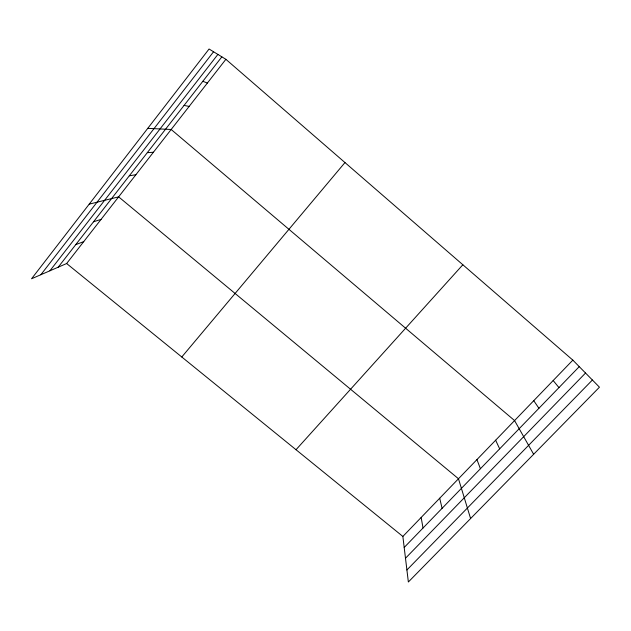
<?xml version="1.0" encoding="UTF-8"?>
<svg xmlns="http://www.w3.org/2000/svg" width="631" height="631" viewBox="0 0 631 631"><rect width="100%" height="100%" fill="white"/><g stroke="black" fill="none" stroke-linecap="round" stroke-linejoin="round"><path stroke-width="0.95" d="M40.857 274.73L213.554 51.758M49.904 270.802L217.892 54.416M58.194 267.197L221.86 56.845M66.641 263.529L225.882 59.314L572.845 360.127L599.45 387.189L408.36 581.995L402.862 536.445L66.641 263.529L31.55 278.768L209.066 49.005L225.882 59.314M181.783 356.988L344.968 162.561M296.018 449.722L462.846 264.76M402.862 536.445L572.845 360.127M404.195 547.463L579.25 366.643M405.496 558.246L585.536 373.031M406.908 569.974L592.391 380.012M75.736 244.654L83.742 241.602M93.522 221.789L101.063 219.383M89.208 204.144L118.628 196.856L458.485 478.755L470.6 518.54M129.316 175.797L135.91 174.7M147.307 152.663L153.42 152.245M147.764 128.353L171.167 129.481L514.573 420.577L533.645 454.273M184.063 105.432L189.158 106.41M202.827 81.312L207.394 83.024M553.174 380.54L558.956 387.6M533.747 400.685L538.929 408.289M495.643 440.217L499.665 448.846M476.949 459.605L480.412 468.73M439.704 498.23L442.086 508.318M421.169 517.459L423.015 528.021"/></g></svg>
